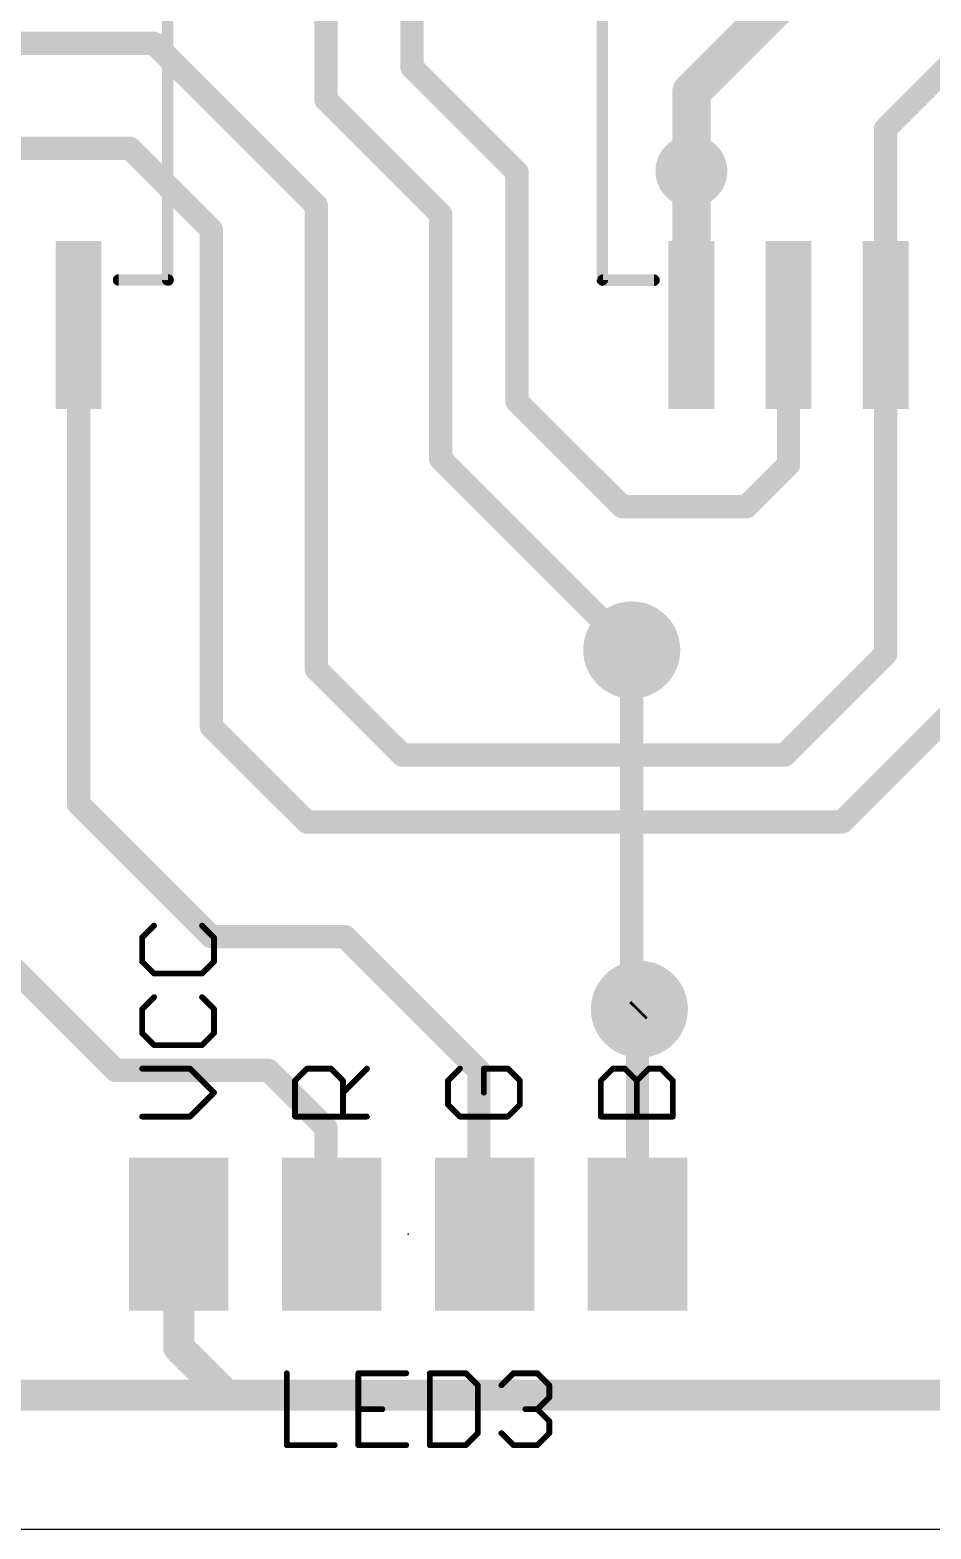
# Model space of a CAD drawing. Extents: x 1.3 to 95.4, y 0 to 60.
# Drawn here: x 61.13 to 72.91, y 0 to 19.61 of the extents above; entities that cross this region are included whole.
import ezdxf

# ---------------------------------------------------------------- set-up
doc = ezdxf.new("R2010")
doc.units = 0
for name, color, linetype in [('1', 12, 'CONTINUOUS'), ('16', 132, 'CONTINUOUS'), ('18', 110, 'CONTINUOUS'), ('20', 53, 'CONTINUOUS'), ('21', 253, 'CONTINUOUS'), ('23', 53, 'CONTINUOUS'), ('25', 253, 'CONTINUOUS')]:
    doc.layers.add(name, color=color, linetype=linetype)

# ---------------------------------------------------------------- blocks, each defined once
blk = doc.blocks.new('RECT')
blk.add_solid([(-0.5, -0.5), (0.5, -0.5), (-0.5, 0.5), (0.5, 0.5)])
blk = doc.blocks.new('ROUNDV')
at = {"const_width": 0.5}
blk.add_lwpolyline([(0, -0.25, 1), (0, 0.25, 1), (0, -0.25)], format="xyb", dxfattribs=at)

msp = doc.modelspace()

# ---------------------------------------------------------------- linework, layer by layer
at = {"layer": '1'}
for points, const_width in [([(66.125, 23.5), (66.125, 19.125)], 0.3048), ([(65, 18.7), (65, 23)], 0.3048), ([(72.4799, 21.5006), (69.78, 18.8007)], 0.5), ([(51.375, 19.4375), (62.75, 19.4375)], 0.3048), ([(62.75, 19.4375), (64.875, 17.3125)], 0.3048), ([(66.125, 19.125), (67.5, 17.75)], 0.3048), ([(72.32, 18.32), (73.25, 19.25)], 0.3048), ([(69.78, 18.8007), (69.78, 15.7525)], 0.5), ([(66.5, 17.2), (65, 18.7)], 0.3048), ([(72.32, 15.7525), (72.32, 18.32)], 0.3048), ([(52.375, 18.0625), (62.4375, 18.0625)], 0.3048), ([(62.4375, 18.0625), (63.5, 17)], 0.3048), ([(67.5, 17.75), (67.5, 14.75)], 0.3048), ([(64.875, 17.3125), (64.875, 11.25)], 0.3048), ([(66.5, 14), (66.5, 17.2)], 0.3048), ([(63.5, 17), (63.5, 10.5)], 0.3048), ([(61.765, 9.485), (61.765, 15.7525)], 0.3048), ([(71.05, 13.925), (71.05, 15.7525)], 0.3048), ([(72.32, 11.445), (72.32, 15.7525)], 0.3048), ([(67.5, 14.75), (68.875, 13.375)], 0.3048), ([(69, 11.5), (66.5, 14)], 0.3048), ([(70.5, 13.375), (71.05, 13.925)], 0.3048), ([(68.875, 13.375), (70.5, 13.375)], 0.3048), ([(71, 10.125), (72.32, 11.445)], 0.3048), ([(64.875, 11.25), (66, 10.125)], 0.3048), ([(71.75, 9.25), (73.59, 11.09)], 0.3048), ([(63.5, 10.5), (64.75, 9.25)], 0.3048), ([(66, 10.125), (71, 10.125)], 0.3048), ([(63.5, 7.75), (61.765, 9.485)], 0.3048), ([(64.75, 9.25), (71.75, 9.25)], 0.3048), ([(62.25, 6), (60.495, 7.755)], 0.3048), ([(65.25, 7.75), (63.5, 7.75)], 0.3048), ([(67, 6), (65.25, 7.75)], 0.3048), ([(69.075, 6.775), (69.1, 6.8)], 0.3048), ([(69.075, 3.8575), (69.075, 6.775)], 0.3048), ([(64.25, 6), (62.25, 6)], 0.3048), ([(65, 5.25), (64.25, 6)], 0.3048), ([(67, 3.9325), (67, 6)], 0.3048), ([(65, 3.9325), (65, 5.25)], 0.3048), ([(63.075, 2.375), (63.075, 3.8575)], 0.4064), ([(65.075, 3.8575), (65, 3.9325)], 0.3048), ([(67.075, 3.8575), (67, 3.9325)], 0.3048), ([(63.7, 1.75), (63.075, 2.375)], 0.4064), ([(54, 1.75), (63.7, 1.75)], 0.4064), ([(63.7, 1.75), (74.75, 1.75)], 0.4064)]:
    msp.add_lwpolyline(points, dxfattribs=dict(at, const_width=const_width))
for points, const_width in [([(62.8039, 19.4914, 1), (62.6961, 19.3836)], 0.1524), ([(62.75, 19.3613, 1), (62.75, 19.5137)], 0.1524), ([(66.1789, 19.1789, 1), (66.0711, 19.0711)], 0.1524), ([(66.0488, 19.125, 1), (66.2012, 19.125)], 0.1524), ([(69.905, 18.8007, 1), (69.655, 18.8007)], 0.25), ([(65.0539, 18.7539, 1), (64.9461, 18.6461)], 0.1524), ([(69.6916, 18.8891, 1), (69.8684, 18.7123)], 0.25), ([(64.9238, 18.7, 1), (65.0762, 18.7)], 0.1524), ([(72.3962, 18.32, 1), (72.2438, 18.32)], 0.1524), ([(72.2661, 18.3739, 1), (72.3739, 18.2661)], 0.1524), ([(62.4914, 18.1164, 1), (62.3836, 18.0086)], 0.1524), ([(62.4375, 17.9863, 1), (62.4375, 18.1387)], 0.1524), ([(67.5762, 17.75, 1), (67.4238, 17.75)], 0.1524), ([(67.4461, 17.6961, 1), (67.5539, 17.8039)], 0.1524), ([(64.9512, 17.3125, 1), (64.7988, 17.3125)], 0.1524), ([(64.8211, 17.2586, 1), (64.9289, 17.3664)], 0.1524), ([(66.5762, 17.2, 1), (66.4238, 17.2)], 0.1524), ([(66.4461, 17.1461, 1), (66.5539, 17.2539)], 0.1524), ([(63.5762, 17, 1), (63.4238, 17)], 0.1524), ([(63.4461, 16.9461, 1), (63.5539, 17.0539)], 0.1524), ([(61.8412, 15.7525, 1), (61.6888, 15.7525)], 0.1524), ([(71.1262, 15.7525, 1), (70.9738, 15.7525)], 0.1524), ([(72.3962, 15.7525, 1), (72.2438, 15.7525)], 0.1524), ([(69.655, 15.7525, 1), (69.905, 15.7525)], 0.25), ([(72.2438, 15.7525, 1), (72.3962, 15.7525)], 0.1524), ([(67.5539, 14.8039, 1), (67.4461, 14.6961)], 0.1524), ([(67.4238, 14.75, 1), (67.5762, 14.75)], 0.1524), ([(66.5539, 14.0539, 1), (66.4461, 13.9461)], 0.1524), ([(66.4238, 14, 1), (66.5762, 14)], 0.1524), ([(70.9738, 13.925, 1), (71.1262, 13.925)], 0.1524), ([(71.1039, 13.8711, 1), (70.9961, 13.9789)], 0.1524), ([(68.875, 13.4512, 1), (68.875, 13.2988)], 0.1524), ([(68.8211, 13.3211, 1), (68.9289, 13.4289)], 0.1524), ([(70.4461, 13.4289, 1), (70.5539, 13.3211)], 0.1524), ([(70.5, 13.2988, 1), (70.5, 13.4512)], 0.1524), ([(68.9461, 11.4461, 1), (69.0539, 11.5539)], 0.1524), ([(72.3739, 11.3911, 1), (72.2661, 11.4989)], 0.1524), ([(64.9289, 11.3039, 1), (64.8211, 11.1961)], 0.1524), ([(72.2438, 11.445, 1), (72.3962, 11.445)], 0.1524), ([(64.7988, 11.25, 1), (64.9512, 11.25)], 0.1524), ([(63.5539, 10.5539, 1), (63.4461, 10.4461)], 0.1524), ([(63.4238, 10.5, 1), (63.5762, 10.5)], 0.1524), ([(66, 10.2012, 1), (66, 10.0488)], 0.1524), ([(65.9461, 10.0711, 1), (66.0539, 10.1789)], 0.1524), ([(70.9461, 10.1789, 1), (71.0539, 10.0711)], 0.1524), ([(71, 10.0488, 1), (71, 10.2012)], 0.1524), ([(61.8189, 9.5389, 1), (61.7111, 9.4311)], 0.1524), ([(61.6888, 9.485, 1), (61.8412, 9.485)], 0.1524), ([(64.75, 9.3262, 1), (64.75, 9.1738)], 0.1524), ([(64.6961, 9.1961, 1), (64.8039, 9.3039)], 0.1524), ([(71.6961, 9.3039, 1), (71.8039, 9.1961)], 0.1524), ([(71.75, 9.1738, 1), (71.75, 9.3262)], 0.1524), ([(63.5, 7.8262, 1), (63.5, 7.6738)], 0.1524), ([(63.4461, 7.6961, 1), (63.5539, 7.8039)], 0.1524), ([(65.3039, 7.8039, 1), (65.1961, 7.6961)], 0.1524), ([(65.25, 7.6738, 1), (65.25, 7.8262)], 0.1524), ([(69.1512, 6.775, 1), (68.9988, 6.775)], 0.1524), ([(69.0211, 6.8289, 1), (69.1289, 6.7211)], 0.1524), ([(69.1539, 6.7461, 1), (69.0461, 6.8539)], 0.1524), ([(62.25, 6.0762, 1), (62.25, 5.9238)], 0.1524), ([(62.1961, 5.9461, 1), (62.3039, 6.0539)], 0.1524), ([(64.3039, 6.0539, 1), (64.1961, 5.9461)], 0.1524), ([(64.25, 5.9238, 1), (64.25, 6.0762)], 0.1524), ([(67.0762, 6, 1), (66.9238, 6)], 0.1524), ([(66.9461, 5.9461, 1), (67.0539, 6.0539)], 0.1524), ([(65.0762, 5.25, 1), (64.9238, 5.25)], 0.1524), ([(64.9461, 5.1961, 1), (65.0539, 5.3039)], 0.1524), ([(63.1766, 3.8575, 1), (62.9734, 3.8575)], 0.2032), ([(65.0539, 3.9864, 1), (64.9461, 3.8786)], 0.1524), ([(64.9238, 3.9325, 1), (65.0762, 3.9325)], 0.1524), ([(65.0211, 3.8036, 1), (65.1289, 3.9114)], 0.1524), ([(67.0539, 3.9864, 1), (66.9461, 3.8786)], 0.1524), ([(66.9238, 3.9325, 1), (67.0762, 3.9325)], 0.1524), ([(67.0211, 3.8036, 1), (67.1289, 3.9114)], 0.1524), ([(68.9988, 3.8575, 1), (69.1512, 3.8575)], 0.1524), ([(63.1468, 2.4468, 1), (63.0032, 2.3032)], 0.2032), ([(62.9734, 2.375, 1), (63.1766, 2.375)], 0.2032), ([(63.7, 1.8516, 1), (63.7, 1.6484)], 0.2032), ([(63.6282, 1.6782, 1), (63.7718, 1.8218)], 0.2032), ([(63.7, 1.6484, 1), (63.7, 1.8516)], 0.2032)]:
    msp.add_lwpolyline(points, format="xyb", dxfattribs=dict(at, const_width=const_width))
at = {"layer": '16', "const_width": 0.3048}
for points in [[(69, 6.8), (69, 11.5)], [(69.1, 6.7), (69, 6.8)], [(69.1, 6.8), (69.1, 6.7)]]:
    msp.add_lwpolyline(points, dxfattribs=at)
at = {"layer": '16', "const_width": 0.1524}
for points in [[(69.0762, 11.5, 1), (68.9238, 11.5)], [(69.0539, 6.8539, 1), (68.9461, 6.7461)], [(68.9238, 6.8, 1), (69.0762, 6.8)], [(69.1762, 6.8, 1), (69.0238, 6.8)], [(69.0238, 6.7, 1), (69.1762, 6.7)], [(69.0461, 6.6461, 1), (69.1539, 6.7539)]]:
    msp.add_lwpolyline(points, format="xyb", dxfattribs=at)
at = {"layer": '20'}
msp.add_line((5, 0), (95.375, 0), dxfattribs=at)
at = {"layer": '21'}
for points, const_width in [([(62.93, 24.2675), (62.93, 16.3425)], 0.15), ([(68.615, 16.3425), (68.615, 24.2675)], 0.15), ([(62.9364, 16.3403), (62.2885, 16.3403)], 0.15), ([(68.6224, 16.3381), (69.2917, 16.3381)], 0.15), ([(62.7531, 7.8937), (62.5963, 7.7369)], 0.0762), ([(63.5369, 7.7369), (63.3801, 7.8937)], 0.0762), ([(62.5963, 7.7369), (62.5963, 7.4234)], 0.0762), ([(63.5369, 7.4234), (63.5369, 7.7369)], 0.0762), ([(62.5963, 7.4234), (62.7531, 7.2666)], 0.0762), ([(63.3801, 7.2666), (63.5369, 7.4234)], 0.0762), ([(62.7531, 7.2666), (63.3801, 7.2666)], 0.0762), ([(62.7531, 6.9582), (62.5963, 6.8014)], 0.0762), ([(63.5369, 6.8014), (63.3801, 6.9582)], 0.0762), ([(62.5963, 6.8014), (62.5963, 6.4879)], 0.0762), ([(63.5369, 6.4879), (63.5369, 6.8014)], 0.0762), ([(62.5963, 6.4879), (62.7531, 6.3311)], 0.0762), ([(63.3801, 6.3311), (63.5369, 6.4879)], 0.0762), ([(62.7531, 6.3311), (63.3801, 6.3311)], 0.0762), ([(63.2234, 6.0227), (62.5963, 6.0227)], 0.0762), ([(63.5369, 5.7091), (63.2234, 6.0227)], 0.0762), ([(64.5963, 5.8659), (64.7531, 6.0227)], 0.0762), ([(64.5963, 5.3956), (64.5963, 5.8659)], 0.0762), ([(64.7531, 6.0227), (65.0666, 6.0227)], 0.0762), ([(65.0666, 6.0227), (65.2234, 5.8659)], 0.0762), ([(65.2234, 5.7091), (65.5369, 6.0227)], 0.0762), ([(65.2234, 5.8659), (65.2234, 5.3956)], 0.0762), ([(66.7531, 6.0227), (66.5963, 5.8659)], 0.0762), ([(66.5963, 5.8659), (66.5963, 5.5524)], 0.0762), ([(67.3801, 6.0227), (67.0666, 6.0227)], 0.0762), ([(67.0666, 6.0227), (67.0666, 5.7091)], 0.0762), ([(67.5369, 5.8659), (67.3801, 6.0227)], 0.0762), ([(67.5369, 5.5524), (67.5369, 5.8659)], 0.0762), ([(68.5963, 5.8659), (68.7531, 6.0227)], 0.0762), ([(68.5963, 5.3956), (68.5963, 5.8659)], 0.0762), ([(68.7531, 6.0227), (68.9098, 6.0227)], 0.0762), ([(68.9098, 6.0227), (69.0666, 5.8659)], 0.0762), ([(69.0666, 5.8659), (69.2234, 6.0227)], 0.0762), ([(69.0666, 5.3956), (69.0666, 5.8659)], 0.0762), ([(69.2234, 6.0227), (69.3801, 6.0227)], 0.0762), ([(69.3801, 6.0227), (69.5369, 5.8659)], 0.0762), ([(69.5369, 5.8659), (69.5369, 5.3956)], 0.0762), ([(63.2234, 5.3956), (63.5369, 5.7091)], 0.0762), ([(66.5963, 5.5524), (66.7531, 5.3956)], 0.0762), ([(67.3801, 5.3956), (67.5369, 5.5524)], 0.0762), ([(62.5963, 5.3956), (63.2234, 5.3956)], 0.0762), ([(65.5369, 5.3956), (64.5963, 5.3956)], 0.0762), ([(66.7531, 5.3956), (67.3801, 5.3956)], 0.0762), ([(69.5369, 5.3956), (68.5963, 5.3956)], 0.0762)]:
    msp.add_lwpolyline(points, dxfattribs=dict(at, const_width=const_width))
for points, const_width in [([(69.78, 17.4475, 1), (69.78, 18.0825, 1), (69.78, 17.4475)], 0.3048), ([(62.2885, 16.3778, 1), (62.2885, 16.3028)], 0.075), ([(62.8925, 16.3425, 1), (62.9675, 16.3425)], 0.075), ([(62.9364, 16.3028, 1), (62.9364, 16.3778)], 0.075), ([(68.5775, 16.3425, 1), (68.6525, 16.3425)], 0.075), ([(68.6224, 16.3756, 1), (68.6224, 16.3006)], 0.075), ([(69.2917, 16.3006, 1), (69.2917, 16.3756)], 0.075), ([(62.7665, 7.8802, 1), (62.7396, 7.9072)], 0.0381), ([(63.3936, 7.9072, 1), (63.3667, 7.8802)], 0.0381), ([(62.6153, 7.7369, 1), (62.5772, 7.7369)], 0.0381), ([(62.5828, 7.7504, 1), (62.6098, 7.7235)], 0.0381), ([(63.556, 7.7369, 1), (63.5179, 7.7369)], 0.0381), ([(63.5234, 7.7235, 1), (63.5504, 7.7504)], 0.0381), ([(62.6098, 7.4369, 1), (62.5828, 7.4099)], 0.0381), ([(63.5504, 7.4099, 1), (63.5234, 7.4369)], 0.0381), ([(62.5772, 7.4234, 1), (62.6153, 7.4234)], 0.0381), ([(62.7531, 7.2857, 1), (62.7531, 7.2476)], 0.0381), ([(62.7396, 7.2532, 1), (62.7665, 7.2801)], 0.0381), ([(63.3667, 7.2801, 1), (63.3936, 7.2532)], 0.0381), ([(63.3801, 7.2476, 1), (63.3801, 7.2857)], 0.0381), ([(63.5179, 7.4234, 1), (63.556, 7.4234)], 0.0381), ([(62.7665, 6.9447, 1), (62.7396, 6.9717)], 0.0381), ([(63.3936, 6.9717, 1), (63.3667, 6.9447)], 0.0381), ([(62.6153, 6.8014, 1), (62.5772, 6.8014)], 0.0381), ([(62.5828, 6.8149, 1), (62.6098, 6.7879)], 0.0381), ([(63.556, 6.8014, 1), (63.5179, 6.8014)], 0.0381), ([(63.5234, 6.7879, 1), (63.5504, 6.8149)], 0.0381), ([(62.5772, 6.4879, 1), (62.6153, 6.4879)], 0.0381), ([(62.6098, 6.5014, 1), (62.5828, 6.4744)], 0.0381), ([(63.5179, 6.4879, 1), (63.556, 6.4879)], 0.0381), ([(63.5504, 6.4744, 1), (63.5234, 6.5014)], 0.0381), ([(62.7531, 6.3502, 1), (62.7531, 6.3121)], 0.0381), ([(62.7396, 6.3176, 1), (62.7665, 6.3446)], 0.0381), ([(63.3667, 6.3446, 1), (63.3936, 6.3176)], 0.0381), ([(63.3801, 6.3121, 1), (63.3801, 6.3502)], 0.0381), ([(62.5963, 6.0417, 1), (62.5963, 6.0036)], 0.0381), ([(63.2368, 6.0361, 1), (63.2099, 6.0092)], 0.0381), ([(63.2234, 6.0036, 1), (63.2234, 6.0417)], 0.0381), ([(64.6153, 5.8659, 1), (64.5772, 5.8659)], 0.0381), ([(64.5828, 5.8794, 1), (64.6098, 5.8524)], 0.0381), ([(64.7531, 6.0417, 1), (64.7531, 6.0036)], 0.0381), ([(64.7665, 6.0092, 1), (64.7396, 6.0361)], 0.0381), ([(65.0801, 6.0361, 1), (65.0531, 6.0092)], 0.0381), ([(65.0666, 6.0036, 1), (65.0666, 6.0417)], 0.0381), ([(65.2424, 5.8659, 1), (65.2043, 5.8659)], 0.0381), ([(65.2099, 5.8524, 1), (65.2368, 5.8794)], 0.0381), ([(65.5504, 6.0092, 1), (65.5234, 6.0361)], 0.0381), ([(66.6153, 5.8659, 1), (66.5772, 5.8659)], 0.0381), ([(66.5828, 5.8794, 1), (66.6098, 5.8524)], 0.0381), ([(66.7665, 6.0092, 1), (66.7396, 6.0361)], 0.0381), ([(67.0666, 6.0417, 1), (67.0666, 6.0036)], 0.0381), ([(67.0857, 6.0227, 1), (67.0476, 6.0227)], 0.0381), ([(67.3936, 6.0361, 1), (67.3667, 6.0092)], 0.0381), ([(67.3801, 6.0036, 1), (67.3801, 6.0417)], 0.0381), ([(67.5559, 5.8659, 1), (67.5179, 5.8659)], 0.0381), ([(67.5234, 5.8524, 1), (67.5504, 5.8794)], 0.0381), ([(68.6153, 5.8659, 1), (68.5772, 5.8659)], 0.0381), ([(68.5828, 5.8794, 1), (68.6098, 5.8524)], 0.0381), ([(68.7531, 6.0417, 1), (68.7531, 6.0036)], 0.0381), ([(68.7665, 6.0092, 1), (68.7396, 6.0361)], 0.0381), ([(68.9233, 6.0361, 1), (68.8964, 6.0092)], 0.0381), ([(68.9098, 6.0036, 1), (68.9098, 6.0417)], 0.0381), ([(69.0531, 5.8794, 1), (69.0801, 5.8524)], 0.0381), ([(69.0857, 5.8659, 1), (69.0476, 5.8659)], 0.0381), ([(69.0531, 5.8524, 1), (69.0801, 5.8794)], 0.0381), ([(69.2234, 6.0417, 1), (69.2234, 6.0036)], 0.0381), ([(69.2368, 6.0092, 1), (69.2099, 6.0361)], 0.0381), ([(69.3936, 6.0361, 1), (69.3667, 6.0092)], 0.0381), ([(69.3801, 6.0036, 1), (69.3801, 6.0417)], 0.0381), ([(69.5559, 5.8659, 1), (69.5179, 5.8659)], 0.0381), ([(69.5234, 5.8524, 1), (69.5504, 5.8794)], 0.0381), ([(63.5504, 5.6957, 1), (63.5234, 5.7226)], 0.0381), ([(63.5234, 5.6957, 1), (63.5504, 5.7226)], 0.0381), ([(65.2099, 5.7226, 1), (65.2368, 5.6957)], 0.0381), ([(67.0476, 5.7091, 1), (67.0857, 5.7091)], 0.0381), ([(66.6098, 5.5658, 1), (66.5828, 5.5389)], 0.0381), ([(66.5772, 5.5524, 1), (66.6153, 5.5524)], 0.0381), ([(67.5179, 5.5524, 1), (67.5559, 5.5524)], 0.0381), ([(67.5504, 5.5389, 1), (67.5234, 5.5658)], 0.0381), ([(62.5963, 5.4146, 1), (62.5963, 5.3765)], 0.0381), ([(63.2099, 5.4091, 1), (63.2368, 5.3821)], 0.0381), ([(63.2234, 5.3765, 1), (63.2234, 5.4146)], 0.0381), ([(64.5963, 5.4146, 1), (64.5963, 5.3765)], 0.0381), ([(64.5772, 5.3956, 1), (64.6153, 5.3956)], 0.0381), ([(65.2043, 5.3956, 1), (65.2424, 5.3956)], 0.0381), ([(65.5369, 5.3765, 1), (65.5369, 5.4146)], 0.0381), ([(66.7531, 5.4146, 1), (66.7531, 5.3765)], 0.0381), ([(66.7396, 5.3821, 1), (66.7665, 5.4091)], 0.0381), ([(67.3667, 5.4091, 1), (67.3936, 5.3821)], 0.0381), ([(67.3801, 5.3765, 1), (67.3801, 5.4146)], 0.0381), ([(68.5963, 5.4146, 1), (68.5963, 5.3765)], 0.0381), ([(68.5772, 5.3956, 1), (68.6153, 5.3956)], 0.0381), ([(69.0476, 5.3956, 1), (69.0857, 5.3956)], 0.0381), ([(69.5179, 5.3956, 1), (69.5559, 5.3956)], 0.0381), ([(69.5369, 5.3765, 1), (69.5369, 5.4146)], 0.0381)]:
    msp.add_lwpolyline(points, format="xyb", dxfattribs=dict(at, const_width=const_width))
at = {"layer": '23'}
msp.add_point((66.075, 3.8575), dxfattribs=at)
at = {"layer": '25', "const_width": 0.0762}
for points in [[(64.4885, 2.0377), (64.4885, 1.0971)], [(66.0511, 2.0377), (65.424, 2.0377)], [(65.424, 2.0377), (65.424, 1.0971)], [(66.3596, 2.0377), (66.3596, 1.0971)], [(66.8299, 2.0377), (66.3596, 2.0377)], [(66.9866, 1.8809), (66.8299, 2.0377)], [(67.2951, 1.8809), (67.4518, 2.0377)], [(67.4518, 2.0377), (67.7654, 2.0377)], [(67.7654, 2.0377), (67.9221, 1.8809)], [(66.9866, 1.2539), (66.9866, 1.8809)], [(67.9221, 1.8809), (67.9221, 1.7242)], [(65.424, 1.5674), (65.7376, 1.5674)], [(67.7654, 1.5674), (67.6086, 1.5674)], [(67.9221, 1.7242), (67.7654, 1.5674)], [(67.7654, 1.5674), (67.9221, 1.4106)], [(67.9221, 1.4106), (67.9221, 1.2539)], [(66.8299, 1.0971), (66.9866, 1.2539)], [(67.4518, 1.0971), (67.2951, 1.2539)], [(67.9221, 1.2539), (67.7654, 1.0971)], [(64.4885, 1.0971), (65.1156, 1.0971)], [(65.424, 1.0971), (66.0511, 1.0971)], [(66.3596, 1.0971), (66.8299, 1.0971)], [(67.7654, 1.0971), (67.4518, 1.0971)]]:
    msp.add_lwpolyline(points, dxfattribs=at)
at = {"layer": '25', "const_width": 0.0381}
for points in [[(64.5076, 2.0377, 1), (64.4695, 2.0377)], [(65.424, 2.0568, 1), (65.424, 2.0187)], [(65.4431, 2.0377, 1), (65.405, 2.0377)], [(66.0511, 2.0187, 1), (66.0511, 2.0568)], [(66.3786, 2.0377, 1), (66.3405, 2.0377)], [(66.3596, 2.0568, 1), (66.3596, 2.0187)], [(66.8433, 2.0512, 1), (66.8164, 2.0242)], [(66.8299, 2.0187, 1), (66.8299, 2.0568)], [(67.4518, 2.0568, 1), (67.4518, 2.0187)], [(67.4653, 2.0242, 1), (67.4384, 2.0512)], [(67.7788, 2.0512, 1), (67.7519, 2.0242)], [(67.7654, 2.0187, 1), (67.7654, 2.0568)], [(67.0057, 1.8809, 1), (66.9676, 1.8809)], [(66.9732, 1.8675, 1), (67.0001, 1.8944)], [(67.2816, 1.8944, 1), (67.3085, 1.8675)], [(67.9412, 1.8809, 1), (67.9031, 1.8809)], [(67.9087, 1.8675, 1), (67.9356, 1.8944)], [(65.424, 1.5865, 1), (65.424, 1.5484)], [(65.7376, 1.5484, 1), (65.7376, 1.5865)], [(67.6086, 1.5865, 1), (67.6086, 1.5484)], [(67.7788, 1.5809, 1), (67.7519, 1.5539)], [(67.7519, 1.5809, 1), (67.7788, 1.5539)], [(67.7654, 1.5484, 1), (67.7654, 1.5865)], [(67.9031, 1.7242, 1), (67.9412, 1.7242)], [(67.9356, 1.7107, 1), (67.9087, 1.7376)], [(67.9412, 1.4106, 1), (67.9031, 1.4106)], [(67.9087, 1.3972, 1), (67.9356, 1.4241)], [(66.9676, 1.2539, 1), (67.0057, 1.2539)], [(67.0001, 1.2404, 1), (66.9732, 1.2673)], [(67.3085, 1.2673, 1), (67.2816, 1.2404)], [(67.9031, 1.2539, 1), (67.9412, 1.2539)], [(67.9356, 1.2404, 1), (67.9087, 1.2673)], [(64.4885, 1.1161, 1), (64.4885, 1.078)], [(64.4695, 1.0971, 1), (64.5076, 1.0971)], [(65.1156, 1.078, 1), (65.1156, 1.1161)], [(65.424, 1.1161, 1), (65.424, 1.078)], [(65.405, 1.0971, 1), (65.4431, 1.0971)], [(66.0511, 1.078, 1), (66.0511, 1.1161)], [(66.3596, 1.1161, 1), (66.3596, 1.078)], [(66.3405, 1.0971, 1), (66.3786, 1.0971)], [(66.8164, 1.1106, 1), (66.8433, 1.0836)], [(66.8299, 1.078, 1), (66.8299, 1.1161)], [(67.4518, 1.1161, 1), (67.4518, 1.078)], [(67.4384, 1.0836, 1), (67.4653, 1.1106)], [(67.7519, 1.1106, 1), (67.7788, 1.0836)], [(67.7654, 1.078, 1), (67.7654, 1.1161)]]:
    msp.add_lwpolyline(points, format="xyb", dxfattribs=at)

# ---------------------------------------------------------------- block references
at = {"layer": '1', "xscale": 0.6, "yscale": 2.2}
for p in [(61.765, 15.7525), (69.78, 15.7525), (71.05, 15.7525), (72.32, 15.7525)]:
    msp.add_blockref('RECT', p, dxfattribs=at)
at = {"layer": '1', "xscale": 2, "yscale": 1.3, "rotation": 90}
for p in [(63.075, 3.8575), (65.075, 3.8575), (67.075, 3.8575), (69.075, 3.8575)]:
    msp.add_blockref('RECT', p, dxfattribs=at)
at = {"layer": '18', "xscale": 1.27, "yscale": 1.27}
for p in [(69, 11.5), (69, 11.5), (69.1, 6.8), (69.1, 6.8)]:
    msp.add_blockref('ROUNDV', p, dxfattribs=at)

doc.saveas('drawing.dxf')
